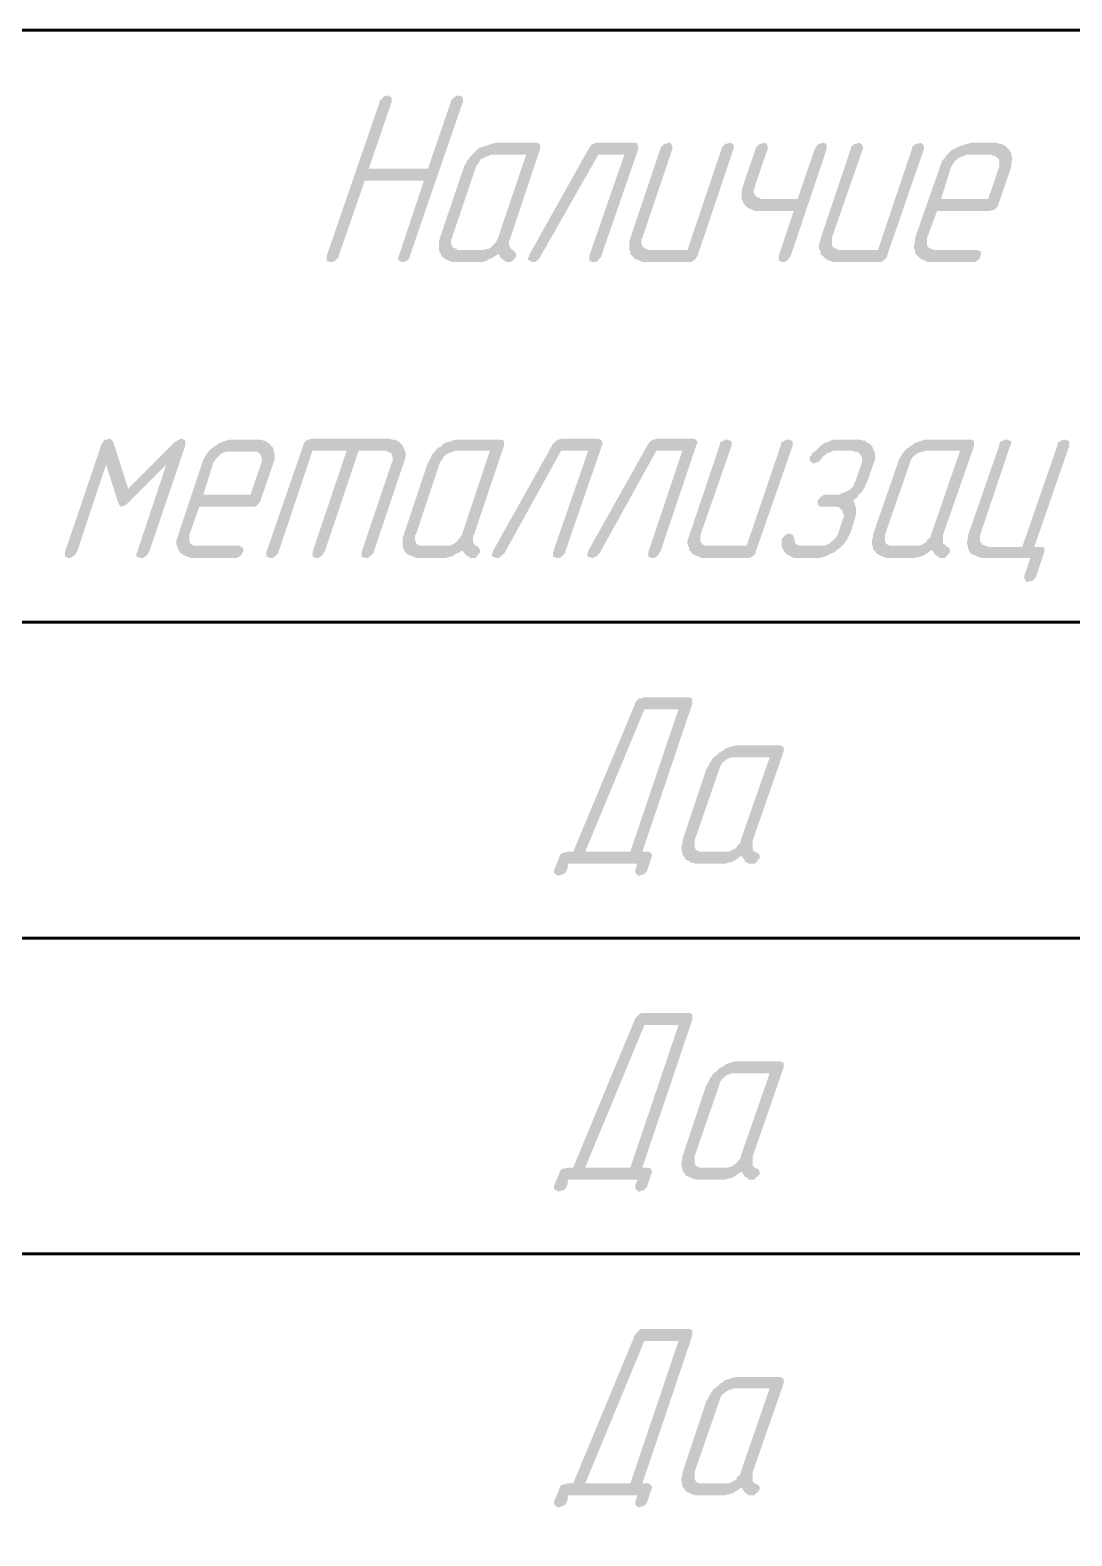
# Model space of a CAD drawing. Extents: x 346 to 4955, y 45 to 639.
# Drawn here: x 1309.19 to 1335.5, y 155.69 to 193.71 of the extents above; entities that cross this region are included whole.
import ezdxf

# ---------------------------------------------------------------- set-up
doc = ezdxf.new("R2010")
doc.units = 0
doc.header["$MEASUREMENT"] = 0
doc.layers.add('PDF _Геометрия', color=7, linetype='CONTINUOUS')
doc.layers.add('PDF _Сплошная заливка', color=7, linetype='CONTINUOUS')

msp = doc.modelspace()

# ---------------------------------------------------------------- hatches: boundary and pattern name
at = {"layer": 'PDF _Сплошная заливка', "transparency": 33554559}
for points in [[(1320.096, 192.028), (1320.096, 192.028), (1320.121, 192.003), (1320.121, 191.952), (1320.121, 191.901), (1318.78, 188.003), (1318.78, 188.003), (1318.78, 187.978), (1318.755, 187.927), (1318.73, 187.902), (1318.679, 187.876), (1318.628, 187.851), (1318.603, 187.851), (1318.578, 187.851), (1318.527, 187.876), (1318.502, 187.902), (1318.476, 187.927), (1318.476, 187.952), (1318.502, 188.003), (1319.134, 189.902), (1317.641, 189.902), (1316.983, 188.003), (1316.983, 188.003), (1316.983, 187.978), (1316.933, 187.927), (1316.907, 187.902), (1316.882, 187.876), (1316.831, 187.851), (1316.781, 187.851), (1316.755, 187.851), (1316.705, 187.876), (1316.68, 187.902), (1316.68, 187.927), (1316.68, 187.952), (1316.68, 188.003), (1318.021, 191.901), (1318.021, 191.927), (1318.021, 191.927), (1318.071, 191.977), (1318.097, 192.003), (1318.122, 192.028), (1318.173, 192.053), (1318.223, 192.053), (1318.249, 192.053), (1318.274, 192.028), (1318.299, 192.028), (1318.324, 192.003), (1318.324, 191.952), (1318.324, 191.901), (1317.742, 190.205), (1319.236, 190.205), (1319.818, 191.901), (1319.818, 191.927), (1319.818, 191.927), (1319.868, 191.977), (1319.894, 192.003), (1319.919, 192.028), (1319.97, 192.053), (1320.02, 192.053), (1320.045, 192.053)], [(1324.525, 190.838), (1324.525, 190.813), (1324.55, 190.788), (1324.55, 190.762), (1324.55, 190.712), (1323.614, 188.003), (1323.614, 188.003), (1323.614, 187.978), (1323.563, 187.927), (1323.538, 187.902), (1323.513, 187.876), (1323.462, 187.851), (1323.411, 187.851), (1323.386, 187.851), (1323.335, 187.876), (1323.31, 187.902), (1323.31, 187.927), (1323.31, 187.952), (1323.31, 188.003), (1324.196, 190.56), (1323.538, 190.56), (1322.07, 187.978), (1322.07, 187.952), (1322.045, 187.952), (1322.02, 187.902), (1321.969, 187.876), (1321.944, 187.851), (1321.893, 187.851), (1321.868, 187.851), (1321.817, 187.876), (1321.792, 187.902), (1321.766, 187.902), (1321.766, 187.952), (1321.792, 188.003), (1321.792, 188.003), (1321.792, 188.028), (1323.31, 190.737), (1323.31, 190.737), (1323.335, 190.762), (1323.361, 190.813), (1323.437, 190.838), (1323.462, 190.863), (1323.513, 190.863), (1324.474, 190.863)], [(1326.929, 190.838), (1326.954, 190.813), (1326.954, 190.788), (1326.954, 190.762), (1326.954, 190.712), (1326.043, 188.003), (1326.043, 188.003), (1326.018, 187.978), (1325.993, 187.927), (1325.968, 187.902), (1325.917, 187.876), (1325.892, 187.851), (1325.841, 187.851), (1324.702, 187.851), (1324.651, 187.851), (1324.601, 187.876), (1324.55, 187.902), (1324.474, 187.927), (1324.424, 187.978), (1324.373, 188.028), (1324.373, 188.028), (1324.348, 188.053), (1324.348, 188.104), (1324.322, 188.155), (1324.322, 188.205), (1324.322, 188.281), (1324.322, 188.357), (1324.348, 188.459), (1325.107, 190.712), (1325.107, 190.712), (1325.107, 190.737), (1325.158, 190.788), (1325.183, 190.813), (1325.208, 190.838), (1325.259, 190.838), (1325.31, 190.863), (1325.335, 190.863), (1325.385, 190.838), (1325.385, 190.813), (1325.411, 190.788), (1325.411, 190.762), (1325.411, 190.712), (1324.651, 188.459), (1324.651, 188.433), (1324.626, 188.433), (1324.626, 188.408), (1324.626, 188.383), (1324.626, 188.307), (1324.651, 188.281), (1324.651, 188.231), (1324.677, 188.231), (1324.702, 188.205), (1324.753, 188.18), (1324.803, 188.155), (1324.829, 188.155), (1325.79, 188.155), (1326.651, 190.712), (1326.651, 190.712), (1326.651, 190.737), (1326.701, 190.788), (1326.727, 190.813), (1326.752, 190.838), (1326.803, 190.838), (1326.853, 190.863), (1326.879, 190.863)], [(1329.283, 190.838), (1329.308, 190.813), (1329.308, 190.788), (1329.308, 190.762), (1329.308, 190.712), (1328.397, 188.003), (1328.397, 188.003), (1328.372, 187.978), (1328.346, 187.927), (1328.321, 187.902), (1328.271, 187.876), (1328.245, 187.851), (1328.195, 187.851), (1328.169, 187.851), (1328.119, 187.876), (1328.093, 187.902), (1328.093, 187.927), (1328.093, 187.952), (1328.093, 188.003), (1328.473, 189.142), (1327.537, 189.142), (1327.486, 189.142), (1327.435, 189.167), (1327.385, 189.193), (1327.309, 189.218), (1327.258, 189.269), (1327.208, 189.319), (1327.208, 189.319), (1327.208, 189.345), (1327.182, 189.395), (1327.157, 189.446), (1327.157, 189.496), (1327.157, 189.572), (1327.157, 189.648), (1327.182, 189.75), (1327.511, 190.712), (1327.511, 190.712), (1327.511, 190.737), (1327.562, 190.788), (1327.587, 190.813), (1327.613, 190.838), (1327.663, 190.838), (1327.714, 190.863), (1327.739, 190.863), (1327.79, 190.838), (1327.79, 190.813), (1327.815, 190.788), (1327.815, 190.762), (1327.815, 190.712), (1327.486, 189.75), (1327.486, 189.75), (1327.486, 189.724), (1327.486, 189.699), (1327.461, 189.674), (1327.461, 189.598), (1327.486, 189.572), (1327.486, 189.547), (1327.511, 189.522), (1327.537, 189.496), (1327.613, 189.471), (1327.638, 189.446), (1327.688, 189.446), (1328.574, 189.446), (1329.004, 190.712), (1329.004, 190.712), (1329.03, 190.737), (1329.055, 190.788), (1329.08, 190.813), (1329.106, 190.838), (1329.156, 190.838), (1329.207, 190.863), (1329.232, 190.863)], [(1331.712, 190.838), (1331.738, 190.813), (1331.763, 190.788), (1331.763, 190.762), (1331.763, 190.712), (1330.827, 188.003), (1330.827, 188.003), (1330.827, 187.978), (1330.776, 187.927), (1330.751, 187.902), (1330.725, 187.876), (1330.675, 187.851), (1330.624, 187.851), (1329.511, 187.851), (1329.46, 187.851), (1329.409, 187.876), (1329.333, 187.902), (1329.283, 187.927), (1329.232, 187.978), (1329.182, 188.028), (1329.156, 188.028), (1329.156, 188.053), (1329.156, 188.104), (1329.131, 188.155), (1329.106, 188.205), (1329.106, 188.281), (1329.131, 188.357), (1329.156, 188.459), (1329.915, 190.712), (1329.915, 190.712), (1329.915, 190.737), (1329.941, 190.788), (1329.991, 190.813), (1330.017, 190.838), (1330.067, 190.838), (1330.118, 190.863), (1330.118, 190.863), (1330.169, 190.838), (1330.194, 190.813), (1330.219, 190.788), (1330.219, 190.762), (1330.219, 190.712), (1329.435, 188.459), (1329.435, 188.433), (1329.435, 188.433), (1329.435, 188.408), (1329.435, 188.383), (1329.435, 188.307), (1329.435, 188.281), (1329.46, 188.231), (1329.46, 188.231), (1329.511, 188.205), (1329.561, 188.18), (1329.587, 188.155), (1329.637, 188.155), (1330.599, 188.155), (1331.459, 190.712), (1331.459, 190.712), (1331.459, 190.737), (1331.485, 190.788), (1331.535, 190.813), (1331.561, 190.838), (1331.611, 190.838), (1331.662, 190.863), (1331.662, 190.863)], [(1313.06, 183.37), (1313.086, 183.37), (1313.111, 183.345), (1313.111, 183.319), (1313.111, 183.269), (1313.111, 183.218), (1312.2, 180.535), (1312.2, 180.535), (1312.175, 180.509), (1312.149, 180.459), (1312.124, 180.433), (1312.073, 180.408), (1312.048, 180.383), (1311.998, 180.383), (1311.972, 180.383), (1311.922, 180.408), (1311.896, 180.408), (1311.871, 180.433), (1311.871, 180.484), (1311.896, 180.535), (1312.63, 182.737), (1311.669, 181.775), (1311.669, 181.775), (1311.643, 181.75), (1311.618, 181.725), (1311.567, 181.699), (1311.542, 181.699), (1311.517, 181.674), (1311.491, 181.674), (1311.466, 181.699), (1311.441, 181.725), (1311.441, 181.75), (1311.416, 181.775), (1311.112, 182.737), (1310.378, 180.535), (1310.378, 180.535), (1310.353, 180.509), (1310.327, 180.459), (1310.302, 180.433), (1310.251, 180.408), (1310.226, 180.383), (1310.175, 180.383), (1310.15, 180.383), (1310.099, 180.408), (1310.074, 180.408), (1310.074, 180.433), (1310.074, 180.484), (1310.074, 180.535), (1310.985, 183.218), (1310.985, 183.243), (1310.985, 183.243), (1311.011, 183.269), (1311.036, 183.319), (1311.061, 183.345), (1311.086, 183.37), (1311.137, 183.37), (1311.188, 183.395), (1311.213, 183.395), (1311.238, 183.37), (1311.264, 183.345), (1311.289, 183.319), (1311.669, 182.13), (1312.858, 183.319), (1312.883, 183.319), (1312.909, 183.345), (1312.959, 183.37), (1313.01, 183.395), (1313.035, 183.395)], [(1318.324, 183.37), (1318.375, 183.37), (1318.451, 183.345), (1318.502, 183.319), (1318.552, 183.269), (1318.603, 183.218), (1318.603, 183.193), (1318.628, 183.167), (1318.628, 183.142), (1318.654, 183.092), (1318.679, 183.016), (1318.679, 182.965), (1318.654, 182.864), (1318.628, 182.788), (1317.869, 180.535), (1317.869, 180.535), (1317.869, 180.509), (1317.818, 180.459), (1317.793, 180.433), (1317.768, 180.408), (1317.717, 180.383), (1317.667, 180.383), (1317.641, 180.383), (1317.591, 180.408), (1317.565, 180.408), (1317.565, 180.433), (1317.565, 180.484), (1317.565, 180.535), (1318.324, 182.788), (1318.324, 182.788), (1318.35, 182.813), (1318.35, 182.813), (1318.35, 182.864), (1318.35, 182.914), (1318.324, 182.965), (1318.324, 182.99), (1318.324, 182.99), (1318.324, 183.016), (1318.274, 183.041), (1318.223, 183.066), (1318.173, 183.092), (1318.147, 183.092), (1317.489, 183.092), (1316.629, 180.535), (1316.629, 180.535), (1316.604, 180.509), (1316.578, 180.459), (1316.553, 180.433), (1316.502, 180.408), (1316.477, 180.383), (1316.426, 180.383), (1316.401, 180.383), (1316.35, 180.408), (1316.325, 180.408), (1316.325, 180.433), (1316.325, 180.484), (1316.325, 180.535), (1317.186, 183.092), (1316.325, 183.092), (1315.465, 180.535), (1315.465, 180.535), (1315.465, 180.509), (1315.414, 180.459), (1315.389, 180.433), (1315.364, 180.408), (1315.313, 180.383), (1315.262, 180.383), (1315.237, 180.383), (1315.186, 180.408), (1315.186, 180.408), (1315.161, 180.433), (1315.161, 180.484), (1315.161, 180.535), (1316.097, 183.243), (1316.097, 183.243), (1316.097, 183.269), (1316.123, 183.294), (1316.123, 183.319), (1316.173, 183.345), (1316.199, 183.37), (1316.249, 183.37), (1316.3, 183.395), (1318.274, 183.395)], [(1323.589, 183.37), (1323.614, 183.345), (1323.639, 183.319), (1323.639, 183.294), (1323.639, 183.243), (1322.703, 180.535), (1322.703, 180.535), (1322.703, 180.509), (1322.652, 180.459), (1322.627, 180.433), (1322.602, 180.408), (1322.551, 180.383), (1322.5, 180.383), (1322.475, 180.383), (1322.424, 180.408), (1322.399, 180.408), (1322.399, 180.433), (1322.399, 180.484), (1322.399, 180.535), (1323.285, 183.092), (1322.602, 183.092), (1321.159, 180.484), (1321.159, 180.484), (1321.134, 180.484), (1321.108, 180.433), (1321.058, 180.408), (1321.032, 180.383), (1320.982, 180.383), (1320.957, 180.383), (1320.906, 180.408), (1320.881, 180.408), (1320.855, 180.433), (1320.855, 180.484), (1320.881, 180.535), (1320.881, 180.535), (1320.881, 180.56), (1322.399, 183.269), (1322.399, 183.269), (1322.424, 183.294), (1322.45, 183.319), (1322.526, 183.37), (1322.551, 183.37), (1322.602, 183.395), (1323.538, 183.395)], [(1325.993, 183.37), (1326.018, 183.345), (1326.043, 183.319), (1326.043, 183.294), (1326.018, 183.243), (1325.107, 180.535), (1325.107, 180.535), (1325.082, 180.509), (1325.056, 180.459), (1325.031, 180.433), (1325.006, 180.408), (1324.955, 180.383), (1324.905, 180.383), (1324.879, 180.383), (1324.829, 180.408), (1324.803, 180.408), (1324.803, 180.433), (1324.803, 180.484), (1324.803, 180.535), (1325.664, 183.092), (1325.006, 183.092), (1323.563, 180.484), (1323.563, 180.484), (1323.538, 180.484), (1323.513, 180.433), (1323.462, 180.408), (1323.411, 180.383), (1323.386, 180.383), (1323.361, 180.383), (1323.31, 180.408), (1323.285, 180.408), (1323.26, 180.433), (1323.26, 180.484), (1323.285, 180.535), (1323.285, 180.535), (1323.285, 180.56), (1324.803, 183.269), (1324.803, 183.269), (1324.829, 183.294), (1324.854, 183.319), (1324.905, 183.37), (1324.955, 183.37), (1325.006, 183.395), (1325.942, 183.395)], [(1328.397, 183.345), (1328.422, 183.345), (1328.448, 183.319), (1328.448, 183.269), (1328.448, 183.218), (1327.511, 180.535), (1327.511, 180.535), (1327.511, 180.509), (1327.486, 180.459), (1327.435, 180.433), (1327.41, 180.408), (1327.359, 180.383), (1327.309, 180.383), (1326.195, 180.383), (1326.145, 180.383), (1326.094, 180.408), (1326.018, 180.433), (1325.968, 180.459), (1325.917, 180.484), (1325.866, 180.56), (1325.841, 180.56), (1325.841, 180.585), (1325.841, 180.611), (1325.816, 180.661), (1325.79, 180.737), (1325.79, 180.813), (1325.816, 180.889), (1325.841, 180.965), (1326.6, 183.218), (1326.6, 183.243), (1326.6, 183.243), (1326.625, 183.319), (1326.676, 183.319), (1326.701, 183.345), (1326.752, 183.37), (1326.803, 183.37), (1326.803, 183.37), (1326.853, 183.345), (1326.879, 183.345), (1326.904, 183.319), (1326.904, 183.269), (1326.904, 183.218), (1326.119, 180.965), (1326.119, 180.965), (1326.119, 180.965), (1326.119, 180.94), (1326.119, 180.914), (1326.119, 180.838), (1326.119, 180.788), (1326.145, 180.763), (1326.145, 180.737), (1326.195, 180.712), (1326.246, 180.687), (1326.271, 180.687), (1326.322, 180.687), (1327.284, 180.687), (1328.144, 183.218), (1328.144, 183.243), (1328.144, 183.243), (1328.169, 183.319), (1328.22, 183.319), (1328.245, 183.345), (1328.296, 183.37), (1328.346, 183.37), (1328.346, 183.37)], [(1330.143, 183.37), (1330.219, 183.345), (1330.27, 183.345), (1330.32, 183.294), (1330.396, 183.269), (1330.447, 183.193), (1330.447, 183.193), (1330.472, 183.167), (1330.472, 183.142), (1330.498, 183.092), (1330.523, 183.016), (1330.523, 182.965), (1330.523, 182.864), (1330.498, 182.788), (1330.32, 182.281), (1330.32, 182.281), (1330.295, 182.256), (1330.27, 182.18), (1330.245, 182.13), (1330.194, 182.054), (1330.118, 181.978), (1330.067, 181.902), (1329.966, 181.826), (1329.966, 181.826), (1329.991, 181.8), (1330.017, 181.75), (1330.017, 181.725), (1330.042, 181.649), (1330.042, 181.573), (1330.042, 181.471), (1330.017, 181.37), (1329.89, 180.965), (1329.865, 180.965), (1329.865, 180.94), (1329.84, 180.889), (1329.814, 180.838), (1329.764, 180.763), (1329.713, 180.712), (1329.637, 180.636), (1329.536, 180.56), (1329.536, 180.56), (1329.511, 180.535), (1329.46, 180.509), (1329.384, 180.484), (1329.308, 180.433), (1329.232, 180.408), (1329.131, 180.383), (1329.055, 180.383), (1328.574, 180.383), (1328.524, 180.383), (1328.473, 180.383), (1328.422, 180.408), (1328.372, 180.433), (1328.321, 180.459), (1328.271, 180.484), (1328.271, 180.509), (1328.271, 180.509), (1328.245, 180.535), (1328.22, 180.56), (1328.195, 180.611), (1328.169, 180.661), (1328.169, 180.737), (1328.169, 180.788), (1328.169, 180.788), (1328.169, 180.813), (1328.169, 180.838), (1328.169, 180.864), (1328.169, 180.864), (1328.195, 180.889), (1328.22, 180.914), (1328.245, 180.94), (1328.271, 180.965), (1328.321, 180.99), (1328.372, 180.99), (1328.397, 180.99), (1328.422, 180.965), (1328.448, 180.965), (1328.473, 180.94), (1328.473, 180.914), (1328.473, 180.889), (1328.473, 180.889), (1328.498, 180.864), (1328.498, 180.813), (1328.498, 180.788), (1328.524, 180.737), (1328.574, 180.712), (1328.625, 180.687), (1328.701, 180.687), (1329.156, 180.687), (1329.207, 180.687), (1329.232, 180.687), (1329.308, 180.712), (1329.359, 180.737), (1329.409, 180.763), (1329.409, 180.788), (1329.435, 180.788), (1329.46, 180.813), (1329.485, 180.838), (1329.536, 180.889), (1329.561, 180.94), (1329.587, 180.965), (1329.713, 181.37), (1329.713, 181.395), (1329.738, 181.395), (1329.738, 181.421), (1329.738, 181.446), (1329.713, 181.522), (1329.713, 181.547), (1329.688, 181.598), (1329.688, 181.598), (1329.662, 181.598), (1329.637, 181.649), (1329.561, 181.674), (1329.536, 181.674), (1329.485, 181.674), (1329.156, 181.674), (1329.106, 181.699), (1329.08, 181.725), (1329.08, 181.75), (1329.08, 181.775), (1329.08, 181.826), (1329.08, 181.851), (1329.106, 181.851), (1329.131, 181.902), (1329.156, 181.927), (1329.207, 181.952), (1329.232, 181.978), (1329.283, 181.978), (1329.612, 181.978), (1329.637, 181.978), (1329.662, 182.003), (1329.738, 182.028), (1329.789, 182.054), (1329.84, 182.079), (1329.865, 182.079), (1329.865, 182.079), (1329.89, 182.104), (1329.915, 182.13), (1329.991, 182.206), (1329.991, 182.256), (1330.017, 182.281), (1330.194, 182.788), (1330.194, 182.788), (1330.194, 182.813), (1330.194, 182.813), (1330.194, 182.864), (1330.194, 182.914), (1330.169, 182.965), (1330.169, 182.99), (1330.169, 182.99), (1330.143, 182.99), (1330.118, 183.041), (1330.042, 183.066), (1329.991, 183.066), (1329.966, 183.092), (1329.485, 183.092), (1329.435, 183.066), (1329.384, 183.041), (1329.333, 183.041), (1329.283, 182.99), (1329.207, 182.94), (1329.156, 182.864), (1329.156, 182.864), (1329.156, 182.864), (1329.106, 182.813), (1329.055, 182.788), (1329.03, 182.788), (1328.979, 182.762), (1328.979, 182.762), (1328.928, 182.788), (1328.903, 182.813), (1328.878, 182.838), (1328.878, 182.864), (1328.878, 182.914), (1328.878, 182.914), (1328.878, 182.94), (1328.903, 182.965), (1328.928, 182.965), (1328.928, 182.99), (1328.954, 183.041), (1329.004, 183.066), (1329.055, 183.117), (1329.106, 183.167), (1329.156, 183.218), (1329.232, 183.269), (1329.232, 183.269), (1329.258, 183.294), (1329.308, 183.294), (1329.359, 183.319), (1329.409, 183.345), (1329.485, 183.37), (1329.561, 183.37), (1329.612, 183.37), (1330.118, 183.37)], [(1335.382, 183.345), (1335.407, 183.345), (1335.433, 183.319), (1335.433, 183.269), (1335.433, 183.218), (1334.547, 180.661), (1334.724, 180.661), (1334.775, 180.661), (1334.8, 180.636), (1334.8, 180.611), (1334.8, 180.56), (1334.8, 180.535), (1334.598, 179.927), (1334.598, 179.927), (1334.598, 179.902), (1334.547, 179.851), (1334.522, 179.826), (1334.496, 179.801), (1334.446, 179.801), (1334.395, 179.775), (1334.37, 179.775), (1334.319, 179.801), (1334.319, 179.826), (1334.294, 179.851), (1334.294, 179.877), (1334.294, 179.927), (1334.446, 180.383), (1333.231, 180.383), (1333.206, 180.383), (1333.13, 180.408), (1333.079, 180.433), (1333.028, 180.459), (1332.952, 180.484), (1332.902, 180.56), (1332.902, 180.56), (1332.902, 180.585), (1332.877, 180.611), (1332.877, 180.661), (1332.851, 180.737), (1332.851, 180.813), (1332.877, 180.889), (1332.877, 180.965), (1333.661, 183.218), (1333.661, 183.243), (1333.661, 183.243), (1333.686, 183.319), (1333.712, 183.319), (1333.762, 183.345), (1333.788, 183.37), (1333.838, 183.37), (1333.864, 183.37), (1333.914, 183.345), (1333.939, 183.345), (1333.965, 183.319), (1333.965, 183.269), (1333.939, 183.218), (1333.18, 180.965), (1333.18, 180.965), (1333.18, 180.965), (1333.18, 180.94), (1333.18, 180.914), (1333.18, 180.838), (1333.18, 180.788), (1333.206, 180.763), (1333.206, 180.763), (1333.206, 180.737), (1333.256, 180.712), (1333.307, 180.687), (1333.332, 180.687), (1333.383, 180.661), (1334.243, 180.661), (1335.129, 183.218), (1335.129, 183.243), (1335.129, 183.243), (1335.154, 183.319), (1335.205, 183.319), (1335.23, 183.345), (1335.281, 183.37), (1335.331, 183.37), (1335.331, 183.37)]]:
    msp.add_hatch(color=256, dxfattribs=at).paths.add_polyline_path(points)
h = msp.add_hatch(color=256, dxfattribs=at)
h.paths.add_polyline_path([(1321.716, 190.56), (1320.83, 190.56), (1320.805, 190.56), (1320.779, 190.534), (1320.703, 190.509), (1320.653, 190.484), (1320.602, 190.458), (1320.602, 190.458), (1320.577, 190.458), (1320.552, 190.408), (1320.501, 190.332), (1320.476, 190.307), (1320.45, 190.256), (1319.843, 188.459), (1319.843, 188.433), (1319.818, 188.433), (1319.818, 188.408), (1319.818, 188.383), (1319.818, 188.307), (1319.843, 188.281), (1319.843, 188.231), (1319.868, 188.231), (1319.894, 188.205), (1319.97, 188.18), (1319.995, 188.155), (1320.045, 188.155), (1320.628, 188.155), (1320.653, 188.155), (1320.678, 188.18), (1320.754, 188.18), (1320.805, 188.205), (1320.855, 188.231), (1320.855, 188.256), (1320.855, 188.256), (1320.881, 188.281), (1320.906, 188.307), (1320.957, 188.357), (1320.982, 188.408), (1321.007, 188.459)], flags=0)
h.paths.add_polyline_path([(1322.045, 190.838), (1322.07, 190.813), (1322.07, 190.788), (1322.07, 190.762), (1322.07, 190.712), (1321.311, 188.433), (1321.311, 188.433), (1321.286, 188.408), (1321.286, 188.383), (1321.286, 188.332), (1321.286, 188.281), (1321.311, 188.231), (1321.336, 188.18), (1321.412, 188.129), (1321.412, 188.129), (1321.412, 188.129), (1321.437, 188.104), (1321.463, 188.053), (1321.463, 188.028), (1321.463, 188.003), (1321.463, 188.003), (1321.463, 187.978), (1321.412, 187.927), (1321.387, 187.902), (1321.361, 187.876), (1321.311, 187.851), (1321.26, 187.851), (1321.235, 187.851), (1321.21, 187.851), (1321.184, 187.876), (1321.159, 187.902), (1321.108, 187.927), (1321.058, 187.978), (1321.032, 188.053), (1321.007, 188.053), (1320.982, 188.028), (1320.931, 188.003), (1320.855, 187.952), (1320.779, 187.927), (1320.703, 187.876), (1320.602, 187.851), (1320.501, 187.851), (1319.894, 187.851), (1319.843, 187.851), (1319.792, 187.876), (1319.742, 187.902), (1319.666, 187.927), (1319.615, 187.978), (1319.565, 188.028), (1319.565, 188.028), (1319.565, 188.053), (1319.539, 188.104), (1319.514, 188.155), (1319.514, 188.205), (1319.514, 188.281), (1319.514, 188.357), (1319.539, 188.459), (1320.147, 190.256), (1320.147, 190.281), (1320.172, 190.307), (1320.197, 190.332), (1320.223, 190.408), (1320.273, 190.458), (1320.324, 190.534), (1320.4, 190.61), (1320.476, 190.686), (1320.476, 190.686), (1320.501, 190.712), (1320.552, 190.737), (1320.628, 190.762), (1320.703, 190.788), (1320.779, 190.813), (1320.855, 190.838), (1320.957, 190.863), (1321.994, 190.863)], flags=0)
h = msp.add_hatch(color=256, dxfattribs=at)
h.paths.add_polyline_path([(1333.459, 190.56), (1332.826, 190.56), (1332.801, 190.534), (1332.775, 190.534), (1332.699, 190.509), (1332.649, 190.484), (1332.598, 190.458), (1332.598, 190.458), (1332.598, 190.433), (1332.548, 190.408), (1332.497, 190.332), (1332.446, 190.256), (1332.193, 189.446), (1333.383, 189.446), (1333.661, 190.256), (1333.661, 190.256), (1333.661, 190.281), (1333.661, 190.281), (1333.661, 190.332), (1333.661, 190.382), (1333.661, 190.433), (1333.636, 190.458), (1333.636, 190.458), (1333.636, 190.458), (1333.585, 190.509), (1333.535, 190.534), (1333.509, 190.534)], flags=0)
h.paths.add_polyline_path([(1333.636, 190.838), (1333.712, 190.838), (1333.762, 190.813), (1333.813, 190.788), (1333.864, 190.737), (1333.914, 190.686), (1333.914, 190.661), (1333.939, 190.636), (1333.965, 190.61), (1333.965, 190.56), (1333.99, 190.484), (1333.99, 190.433), (1333.965, 190.332), (1333.965, 190.256), (1333.636, 189.294), (1333.636, 189.294), (1333.636, 189.269), (1333.611, 189.243), (1333.585, 189.218), (1333.56, 189.193), (1333.535, 189.167), (1333.484, 189.167), (1333.433, 189.142), (1332.092, 189.142), (1331.839, 188.459), (1331.839, 188.433), (1331.839, 188.433), (1331.839, 188.408), (1331.839, 188.383), (1331.839, 188.307), (1331.839, 188.281), (1331.864, 188.231), (1331.864, 188.231), (1331.89, 188.205), (1331.965, 188.18), (1331.991, 188.155), (1332.041, 188.155), (1333.104, 188.155), (1333.155, 188.129), (1333.18, 188.129), (1333.206, 188.079), (1333.206, 188.053), (1333.18, 188.003), (1333.18, 188.003), (1333.18, 187.978), (1333.18, 187.952), (1333.155, 187.927), (1333.13, 187.902), (1333.079, 187.876), (1333.054, 187.851), (1332.978, 187.851), (1331.89, 187.851), (1331.839, 187.851), (1331.814, 187.876), (1331.738, 187.902), (1331.687, 187.927), (1331.636, 187.978), (1331.586, 188.028), (1331.561, 188.028), (1331.561, 188.053), (1331.535, 188.104), (1331.535, 188.155), (1331.51, 188.205), (1331.51, 188.281), (1331.535, 188.357), (1331.535, 188.459), (1332.168, 190.256), (1332.168, 190.256), (1332.168, 190.281), (1332.193, 190.332), (1332.219, 190.408), (1332.269, 190.458), (1332.32, 190.534), (1332.396, 190.61), (1332.472, 190.686), (1332.497, 190.686), (1332.522, 190.712), (1332.573, 190.737), (1332.623, 190.762), (1332.699, 190.788), (1332.775, 190.813), (1332.877, 190.838), (1332.952, 190.863), (1333.611, 190.863)], flags=0)
h = msp.add_hatch(color=256, dxfattribs=at)
h.paths.add_polyline_path([(1314.832, 183.066), (1314.225, 183.066), (1314.174, 183.066), (1314.149, 183.066), (1314.073, 183.041), (1314.022, 183.016), (1313.997, 182.99), (1313.972, 182.965), (1313.972, 182.965), (1313.921, 182.914), (1313.87, 182.864), (1313.82, 182.788), (1313.567, 181.978), (1314.756, 181.978), (1315.034, 182.788), (1315.034, 182.788), (1315.034, 182.788), (1315.034, 182.813), (1315.06, 182.838), (1315.034, 182.914), (1315.034, 182.94), (1315.009, 182.99), (1315.009, 182.99), (1315.009, 182.99), (1314.959, 183.041), (1314.908, 183.066), (1314.883, 183.066)], flags=0)
h.paths.add_polyline_path([(1315.009, 183.37), (1315.085, 183.345), (1315.136, 183.345), (1315.186, 183.294), (1315.237, 183.269), (1315.288, 183.193), (1315.313, 183.193), (1315.313, 183.167), (1315.338, 183.142), (1315.338, 183.092), (1315.364, 183.016), (1315.364, 182.94), (1315.364, 182.864), (1315.338, 182.788), (1315.009, 181.826), (1315.009, 181.826), (1315.009, 181.8), (1314.984, 181.775), (1314.959, 181.75), (1314.933, 181.725), (1314.908, 181.699), (1314.857, 181.674), (1314.807, 181.674), (1313.465, 181.674), (1313.212, 180.965), (1313.212, 180.965), (1313.212, 180.965), (1313.212, 180.94), (1313.212, 180.914), (1313.212, 180.838), (1313.212, 180.788), (1313.238, 180.763), (1313.238, 180.737), (1313.288, 180.712), (1313.339, 180.687), (1313.39, 180.687), (1313.415, 180.687), (1314.478, 180.687), (1314.528, 180.661), (1314.554, 180.636), (1314.579, 180.611), (1314.579, 180.585), (1314.579, 180.535), (1314.579, 180.535), (1314.554, 180.509), (1314.554, 180.484), (1314.528, 180.459), (1314.503, 180.433), (1314.452, 180.408), (1314.427, 180.383), (1314.351, 180.383), (1313.263, 180.383), (1313.238, 180.383), (1313.187, 180.408), (1313.111, 180.433), (1313.06, 180.459), (1313.01, 180.484), (1312.959, 180.56), (1312.934, 180.56), (1312.934, 180.585), (1312.934, 180.611), (1312.909, 180.661), (1312.883, 180.737), (1312.883, 180.813), (1312.909, 180.889), (1312.934, 180.965), (1313.541, 182.788), (1313.541, 182.788), (1313.541, 182.813), (1313.567, 182.864), (1313.592, 182.914), (1313.643, 182.99), (1313.693, 183.066), (1313.769, 183.142), (1313.845, 183.193), (1313.87, 183.218), (1313.896, 183.218), (1313.946, 183.269), (1313.997, 183.294), (1314.073, 183.319), (1314.149, 183.345), (1314.25, 183.37), (1314.326, 183.37), (1314.984, 183.37)], flags=0)
h = msp.add_hatch(color=256, dxfattribs=at)
h.paths.add_polyline_path([(1320.805, 183.092), (1319.919, 183.092), (1319.894, 183.066), (1319.868, 183.066), (1319.792, 183.041), (1319.742, 183.016), (1319.691, 182.99), (1319.691, 182.99), (1319.666, 182.965), (1319.641, 182.94), (1319.59, 182.864), (1319.565, 182.813), (1319.539, 182.788), (1318.932, 180.965), (1318.932, 180.965), (1318.907, 180.965), (1318.907, 180.94), (1318.907, 180.914), (1318.907, 180.838), (1318.932, 180.788), (1318.932, 180.763), (1318.957, 180.737), (1318.983, 180.712), (1319.033, 180.687), (1319.084, 180.687), (1319.109, 180.687), (1319.716, 180.687), (1319.742, 180.687), (1319.767, 180.687), (1319.843, 180.712), (1319.894, 180.737), (1319.919, 180.763), (1319.944, 180.763), (1319.944, 180.788), (1319.97, 180.788), (1319.995, 180.838), (1320.045, 180.889), (1320.071, 180.94), (1320.096, 180.965)], flags=0)
h.paths.add_polyline_path([(1321.134, 183.345), (1321.159, 183.345), (1321.159, 183.319), (1321.159, 183.269), (1321.159, 183.218), (1320.4, 180.965), (1320.4, 180.965), (1320.374, 180.94), (1320.374, 180.889), (1320.374, 180.838), (1320.374, 180.788), (1320.4, 180.737), (1320.425, 180.712), (1320.501, 180.661), (1320.501, 180.661), (1320.501, 180.661), (1320.526, 180.636), (1320.552, 180.585), (1320.552, 180.56), (1320.552, 180.535), (1320.552, 180.509), (1320.526, 180.509), (1320.501, 180.459), (1320.476, 180.433), (1320.45, 180.383), (1320.4, 180.383), (1320.349, 180.383), (1320.324, 180.383), (1320.299, 180.383), (1320.273, 180.408), (1320.223, 180.433), (1320.197, 180.459), (1320.147, 180.509), (1320.096, 180.585), (1320.096, 180.56), (1320.071, 180.56), (1320.02, 180.509), (1319.944, 180.484), (1319.868, 180.433), (1319.792, 180.408), (1319.691, 180.383), (1319.59, 180.383), (1318.983, 180.383), (1318.932, 180.383), (1318.881, 180.408), (1318.831, 180.433), (1318.755, 180.459), (1318.704, 180.484), (1318.654, 180.56), (1318.654, 180.56), (1318.628, 180.585), (1318.628, 180.611), (1318.603, 180.661), (1318.603, 180.737), (1318.603, 180.813), (1318.603, 180.889), (1318.628, 180.965), (1319.236, 182.788), (1319.236, 182.788), (1319.261, 182.813), (1319.286, 182.864), (1319.312, 182.914), (1319.337, 182.99), (1319.413, 183.066), (1319.463, 183.142), (1319.565, 183.193), (1319.565, 183.218), (1319.59, 183.218), (1319.641, 183.269), (1319.691, 183.294), (1319.792, 183.319), (1319.868, 183.345), (1319.944, 183.37), (1320.045, 183.37), (1321.083, 183.37)], flags=0)
h = msp.add_hatch(color=256, dxfattribs=at)
h.paths.add_polyline_path([(1332.674, 183.092), (1331.763, 183.092), (1331.763, 183.066), (1331.712, 183.066), (1331.636, 183.041), (1331.586, 183.016), (1331.561, 182.99), (1331.535, 182.99), (1331.535, 182.965), (1331.485, 182.94), (1331.434, 182.864), (1331.409, 182.813), (1331.409, 182.788), (1330.776, 180.965), (1330.776, 180.965), (1330.776, 180.965), (1330.776, 180.94), (1330.776, 180.914), (1330.776, 180.838), (1330.776, 180.788), (1330.801, 180.763), (1330.801, 180.737), (1330.852, 180.712), (1330.903, 180.687), (1330.928, 180.687), (1330.978, 180.687), (1331.561, 180.687), (1331.586, 180.687), (1331.636, 180.687), (1331.712, 180.712), (1331.738, 180.737), (1331.788, 180.763), (1331.788, 180.763), (1331.814, 180.788), (1331.839, 180.788), (1331.839, 180.838), (1331.915, 180.889), (1331.94, 180.94), (1331.94, 180.965)], flags=0)
h.paths.add_polyline_path([(1333.003, 183.345), (1333.003, 183.345), (1333.028, 183.319), (1333.028, 183.269), (1333.028, 183.218), (1332.244, 180.965), (1332.244, 180.965), (1332.244, 180.94), (1332.244, 180.889), (1332.244, 180.838), (1332.244, 180.788), (1332.244, 180.737), (1332.294, 180.712), (1332.345, 180.661), (1332.345, 180.661), (1332.37, 180.661), (1332.396, 180.636), (1332.421, 180.585), (1332.421, 180.56), (1332.421, 180.535), (1332.421, 180.509), (1332.396, 180.509), (1332.37, 180.459), (1332.345, 180.433), (1332.294, 180.383), (1332.244, 180.383), (1332.193, 180.383), (1332.193, 180.383), (1332.168, 180.383), (1332.117, 180.408), (1332.092, 180.433), (1332.041, 180.459), (1332.016, 180.509), (1331.965, 180.585), (1331.94, 180.56), (1331.915, 180.56), (1331.864, 180.509), (1331.814, 180.484), (1331.738, 180.433), (1331.636, 180.408), (1331.535, 180.383), (1331.459, 180.383), (1330.827, 180.383), (1330.801, 180.383), (1330.751, 180.408), (1330.675, 180.433), (1330.624, 180.459), (1330.574, 180.484), (1330.523, 180.56), (1330.498, 180.56), (1330.498, 180.585), (1330.472, 180.611), (1330.472, 180.661), (1330.447, 180.737), (1330.447, 180.813), (1330.472, 180.889), (1330.472, 180.965), (1331.105, 182.788), (1331.105, 182.788), (1331.105, 182.813), (1331.13, 182.864), (1331.156, 182.914), (1331.206, 182.99), (1331.257, 183.066), (1331.333, 183.142), (1331.409, 183.193), (1331.434, 183.218), (1331.459, 183.218), (1331.51, 183.269), (1331.561, 183.294), (1331.636, 183.319), (1331.712, 183.345), (1331.814, 183.37), (1331.89, 183.37), (1332.952, 183.37)], flags=0)
h = msp.add_hatch(color=256, dxfattribs=at)
h.paths.add_polyline_path([(1325.563, 176.56), (1324.702, 176.56), (1323.209, 172.965), (1324.348, 172.965)], flags=0)
h.paths.add_polyline_path([(1325.892, 176.839), (1325.917, 176.813), (1325.917, 176.788), (1325.917, 176.763), (1325.917, 176.712), (1324.651, 172.965), (1324.803, 172.965), (1324.854, 172.94), (1324.879, 172.915), (1324.879, 172.889), (1324.905, 172.864), (1324.879, 172.813), (1324.778, 172.51), (1324.778, 172.51), (1324.778, 172.484), (1324.727, 172.434), (1324.702, 172.408), (1324.677, 172.383), (1324.626, 172.383), (1324.576, 172.358), (1324.55, 172.358), (1324.525, 172.383), (1324.5, 172.408), (1324.474, 172.434), (1324.474, 172.459), (1324.474, 172.51), (1324.525, 172.662), (1322.779, 172.662), (1322.753, 172.51), (1322.753, 172.51), (1322.728, 172.484), (1322.728, 172.459), (1322.703, 172.434), (1322.677, 172.408), (1322.627, 172.383), (1322.602, 172.383), (1322.526, 172.358), (1322.526, 172.358), (1322.475, 172.383), (1322.45, 172.408), (1322.424, 172.434), (1322.424, 172.459), (1322.424, 172.51), (1322.551, 172.813), (1322.551, 172.813), (1322.551, 172.839), (1322.576, 172.889), (1322.602, 172.915), (1322.652, 172.94), (1322.703, 172.94), (1322.753, 172.965), (1322.905, 172.965), (1324.474, 176.712), (1324.474, 176.737), (1324.474, 176.737), (1324.525, 176.788), (1324.55, 176.813), (1324.576, 176.839), (1324.626, 176.839), (1324.677, 176.864), (1325.841, 176.864)], flags=0)
h = msp.add_hatch(color=256, dxfattribs=at)
h.paths.add_polyline_path([(1327.866, 175.345), (1326.954, 175.345), (1326.954, 175.345), (1326.904, 175.345), (1326.828, 175.32), (1326.777, 175.294), (1326.752, 175.269), (1326.727, 175.269), (1326.727, 175.244), (1326.676, 175.218), (1326.625, 175.142), (1326.6, 175.092), (1326.6, 175.067), (1325.968, 173.244), (1325.968, 173.244), (1325.968, 173.218), (1325.968, 173.218), (1325.968, 173.193), (1325.968, 173.117), (1325.968, 173.067), (1325.993, 173.041), (1325.993, 173.016), (1326.043, 172.991), (1326.094, 172.965), (1326.119, 172.965), (1326.17, 172.965), (1326.752, 172.965), (1326.777, 172.965), (1326.803, 172.965), (1326.904, 172.991), (1326.929, 173.016), (1326.98, 173.041), (1326.98, 173.041), (1327.005, 173.041), (1327.03, 173.067), (1327.03, 173.092), (1327.106, 173.168), (1327.132, 173.218), (1327.132, 173.244)], flags=0)
h.paths.add_polyline_path([(1328.169, 175.623), (1328.195, 175.623), (1328.22, 175.598), (1328.22, 175.548), (1328.22, 175.497), (1327.435, 173.244), (1327.435, 173.244), (1327.435, 173.218), (1327.435, 173.168), (1327.435, 173.117), (1327.435, 173.067), (1327.435, 173.016), (1327.486, 172.965), (1327.537, 172.94), (1327.537, 172.94), (1327.562, 172.94), (1327.587, 172.915), (1327.613, 172.864), (1327.613, 172.839), (1327.613, 172.788), (1327.613, 172.788), (1327.587, 172.788), (1327.562, 172.737), (1327.511, 172.687), (1327.486, 172.662), (1327.435, 172.662), (1327.385, 172.662), (1327.385, 172.662), (1327.334, 172.662), (1327.309, 172.687), (1327.284, 172.687), (1327.233, 172.737), (1327.208, 172.788), (1327.157, 172.864), (1327.132, 172.839), (1327.106, 172.839), (1327.056, 172.788), (1327.005, 172.763), (1326.929, 172.712), (1326.828, 172.687), (1326.727, 172.662), (1326.625, 172.662), (1326.018, 172.662), (1325.993, 172.662), (1325.917, 172.687), (1325.866, 172.687), (1325.816, 172.737), (1325.74, 172.763), (1325.714, 172.839), (1325.689, 172.839), (1325.689, 172.864), (1325.664, 172.889), (1325.664, 172.94), (1325.638, 173.016), (1325.638, 173.092), (1325.664, 173.168), (1325.664, 173.244), (1326.271, 175.067), (1326.297, 175.067), (1326.297, 175.092), (1326.322, 175.142), (1326.347, 175.193), (1326.398, 175.269), (1326.448, 175.345), (1326.524, 175.396), (1326.6, 175.472), (1326.625, 175.472), (1326.651, 175.497), (1326.701, 175.522), (1326.752, 175.573), (1326.828, 175.598), (1326.904, 175.623), (1327.005, 175.649), (1327.081, 175.649), (1328.144, 175.649)], flags=0)
h = msp.add_hatch(color=256, dxfattribs=at)
h.paths.add_polyline_path([(1325.563, 168.586), (1324.702, 168.586), (1323.209, 164.991), (1324.348, 164.991)], flags=0)
h.paths.add_polyline_path([(1325.892, 168.864), (1325.917, 168.839), (1325.917, 168.814), (1325.917, 168.788), (1325.917, 168.738), (1324.651, 164.991), (1324.803, 164.991), (1324.854, 164.966), (1324.879, 164.94), (1324.879, 164.915), (1324.905, 164.89), (1324.879, 164.839), (1324.778, 164.535), (1324.778, 164.535), (1324.778, 164.51), (1324.727, 164.459), (1324.702, 164.434), (1324.677, 164.409), (1324.626, 164.409), (1324.576, 164.383), (1324.55, 164.383), (1324.525, 164.409), (1324.5, 164.434), (1324.474, 164.459), (1324.474, 164.485), (1324.474, 164.535), (1324.525, 164.687), (1322.779, 164.687), (1322.753, 164.535), (1322.753, 164.535), (1322.728, 164.51), (1322.728, 164.485), (1322.703, 164.459), (1322.677, 164.434), (1322.627, 164.409), (1322.602, 164.409), (1322.526, 164.383), (1322.526, 164.383), (1322.475, 164.409), (1322.45, 164.434), (1322.424, 164.459), (1322.424, 164.485), (1322.424, 164.535), (1322.551, 164.839), (1322.551, 164.839), (1322.551, 164.864), (1322.576, 164.915), (1322.602, 164.94), (1322.652, 164.966), (1322.703, 164.966), (1322.753, 164.991), (1322.905, 164.991), (1324.474, 168.763), (1324.474, 168.763), (1324.474, 168.763), (1324.525, 168.814), (1324.55, 168.839), (1324.576, 168.864), (1324.626, 168.89), (1324.677, 168.89), (1325.841, 168.89)], flags=0)
h = msp.add_hatch(color=256, dxfattribs=at)
h.paths.add_polyline_path([(1327.866, 167.371), (1326.954, 167.371), (1326.954, 167.371), (1326.904, 167.371), (1326.828, 167.345), (1326.777, 167.32), (1326.752, 167.295), (1326.727, 167.295), (1326.727, 167.269), (1326.676, 167.244), (1326.625, 167.168), (1326.6, 167.117), (1326.6, 167.092), (1325.968, 165.269), (1325.968, 165.269), (1325.968, 165.269), (1325.968, 165.244), (1325.968, 165.219), (1325.968, 165.143), (1325.968, 165.092), (1325.993, 165.067), (1325.993, 165.042), (1326.043, 165.016), (1326.094, 164.991), (1326.119, 164.991), (1326.17, 164.991), (1326.752, 164.991), (1326.777, 164.991), (1326.803, 164.991), (1326.904, 165.016), (1326.929, 165.042), (1326.98, 165.067), (1326.98, 165.067), (1327.005, 165.092), (1327.03, 165.092), (1327.03, 165.118), (1327.106, 165.193), (1327.132, 165.244), (1327.132, 165.269)], flags=0)
h.paths.add_polyline_path([(1328.169, 167.649), (1328.195, 167.649), (1328.22, 167.624), (1328.22, 167.573), (1328.22, 167.523), (1327.435, 165.269), (1327.435, 165.269), (1327.435, 165.244), (1327.435, 165.193), (1327.435, 165.143), (1327.435, 165.092), (1327.435, 165.042), (1327.486, 164.991), (1327.537, 164.966), (1327.537, 164.966), (1327.562, 164.966), (1327.587, 164.94), (1327.613, 164.89), (1327.613, 164.864), (1327.613, 164.814), (1327.613, 164.814), (1327.587, 164.814), (1327.562, 164.763), (1327.511, 164.738), (1327.486, 164.687), (1327.435, 164.687), (1327.385, 164.687), (1327.385, 164.687), (1327.334, 164.687), (1327.309, 164.712), (1327.284, 164.738), (1327.233, 164.763), (1327.208, 164.814), (1327.157, 164.89), (1327.132, 164.864), (1327.106, 164.864), (1327.056, 164.814), (1327.005, 164.788), (1326.929, 164.738), (1326.828, 164.712), (1326.727, 164.687), (1326.625, 164.687), (1326.018, 164.687), (1325.993, 164.687), (1325.917, 164.712), (1325.866, 164.738), (1325.816, 164.763), (1325.74, 164.788), (1325.714, 164.864), (1325.689, 164.864), (1325.689, 164.89), (1325.664, 164.915), (1325.664, 164.966), (1325.638, 165.042), (1325.638, 165.118), (1325.664, 165.193), (1325.664, 165.269), (1326.271, 167.092), (1326.297, 167.092), (1326.297, 167.117), (1326.322, 167.168), (1326.347, 167.219), (1326.398, 167.295), (1326.448, 167.371), (1326.524, 167.421), (1326.6, 167.497), (1326.625, 167.523), (1326.651, 167.523), (1326.701, 167.548), (1326.752, 167.598), (1326.828, 167.624), (1326.904, 167.649), (1327.005, 167.674), (1327.081, 167.674), (1328.144, 167.674)], flags=0)
h = msp.add_hatch(color=256, dxfattribs=at)
h.paths.add_polyline_path([(1325.563, 160.611), (1324.702, 160.611), (1323.209, 157.017), (1324.348, 157.017)], flags=0)
h.paths.add_polyline_path([(1325.892, 160.89), (1325.917, 160.864), (1325.917, 160.839), (1325.917, 160.814), (1325.917, 160.763), (1324.651, 157.017), (1324.803, 157.017), (1324.854, 156.991), (1324.879, 156.966), (1324.879, 156.941), (1324.905, 156.915), (1324.879, 156.865), (1324.778, 156.561), (1324.778, 156.561), (1324.778, 156.536), (1324.727, 156.485), (1324.702, 156.46), (1324.677, 156.434), (1324.626, 156.434), (1324.576, 156.409), (1324.55, 156.409), (1324.525, 156.434), (1324.5, 156.46), (1324.474, 156.485), (1324.474, 156.51), (1324.474, 156.561), (1324.525, 156.713), (1322.779, 156.713), (1322.753, 156.561), (1322.753, 156.561), (1322.728, 156.536), (1322.728, 156.51), (1322.703, 156.485), (1322.677, 156.46), (1322.627, 156.434), (1322.602, 156.434), (1322.526, 156.409), (1322.526, 156.409), (1322.475, 156.434), (1322.45, 156.46), (1322.424, 156.485), (1322.424, 156.51), (1322.424, 156.561), (1322.551, 156.865), (1322.551, 156.865), (1322.551, 156.89), (1322.576, 156.941), (1322.602, 156.966), (1322.652, 156.991), (1322.703, 156.991), (1322.753, 157.017), (1322.905, 157.017), (1324.474, 160.789), (1324.474, 160.789), (1324.474, 160.789), (1324.525, 160.839), (1324.55, 160.864), (1324.576, 160.89), (1324.626, 160.915), (1324.677, 160.915), (1325.841, 160.915)], flags=0)
h = msp.add_hatch(color=256, dxfattribs=at)
h.paths.add_polyline_path([(1327.866, 159.421), (1326.954, 159.421), (1326.954, 159.396), (1326.904, 159.396), (1326.828, 159.371), (1326.777, 159.346), (1326.752, 159.32), (1326.727, 159.32), (1326.727, 159.295), (1326.676, 159.27), (1326.625, 159.194), (1326.6, 159.143), (1326.6, 159.118), (1325.968, 157.295), (1325.968, 157.295), (1325.968, 157.295), (1325.968, 157.27), (1325.968, 157.244), (1325.968, 157.168), (1325.968, 157.118), (1325.993, 157.092), (1325.993, 157.067), (1326.043, 157.042), (1326.094, 157.017), (1326.119, 157.017), (1326.17, 157.017), (1326.752, 157.017), (1326.777, 157.017), (1326.803, 157.017), (1326.904, 157.042), (1326.929, 157.067), (1326.98, 157.092), (1326.98, 157.092), (1327.005, 157.118), (1327.03, 157.118), (1327.03, 157.168), (1327.106, 157.219), (1327.132, 157.27), (1327.132, 157.295)], flags=0)
h.paths.add_polyline_path([(1328.169, 159.675), (1328.195, 159.675), (1328.22, 159.649), (1328.22, 159.599), (1328.22, 159.548), (1327.435, 157.295), (1327.435, 157.295), (1327.435, 157.27), (1327.435, 157.219), (1327.435, 157.168), (1327.435, 157.118), (1327.435, 157.067), (1327.486, 157.017), (1327.537, 156.991), (1327.537, 156.991), (1327.562, 156.991), (1327.587, 156.966), (1327.613, 156.915), (1327.613, 156.89), (1327.613, 156.839), (1327.613, 156.839), (1327.587, 156.839), (1327.562, 156.789), (1327.511, 156.763), (1327.486, 156.713), (1327.435, 156.713), (1327.385, 156.713), (1327.385, 156.713), (1327.334, 156.713), (1327.309, 156.738), (1327.284, 156.763), (1327.233, 156.789), (1327.208, 156.839), (1327.157, 156.915), (1327.132, 156.89), (1327.106, 156.89), (1327.056, 156.839), (1327.005, 156.814), (1326.929, 156.763), (1326.828, 156.738), (1326.727, 156.713), (1326.625, 156.713), (1326.018, 156.713), (1325.993, 156.713), (1325.917, 156.738), (1325.866, 156.763), (1325.816, 156.789), (1325.74, 156.814), (1325.714, 156.89), (1325.689, 156.89), (1325.689, 156.915), (1325.664, 156.941), (1325.664, 156.991), (1325.638, 157.067), (1325.638, 157.143), (1325.664, 157.219), (1325.664, 157.295), (1326.271, 159.118), (1326.297, 159.118), (1326.297, 159.143), (1326.322, 159.194), (1326.347, 159.244), (1326.398, 159.32), (1326.448, 159.396), (1326.524, 159.447), (1326.6, 159.523), (1326.625, 159.548), (1326.651, 159.548), (1326.701, 159.599), (1326.752, 159.624), (1326.828, 159.649), (1326.904, 159.675), (1327.005, 159.7), (1327.081, 159.7), (1328.144, 159.7)], flags=0)

# ---------------------------------------------------------------- linework, layer by layer
at = {"layer": 'PDF _Геометрия', "lineweight": 60}
for points in [[(1362.664, 178.757), (1362.664, 193.707), (1198.06, 193.707), (1198.06, 178.757)], [(1362.664, 170.783), (1362.664, 178.757), (1198.06, 178.757), (1198.06, 170.783)], [(1362.664, 162.81), (1362.664, 170.783), (1198.06, 170.783), (1198.06, 162.81)], [(1362.664, 154.836), (1362.664, 162.81), (1198.06, 162.81), (1198.06, 154.836)]]:
    msp.add_lwpolyline(points, close=True, dxfattribs=at)

doc.saveas('drawing.dxf')
